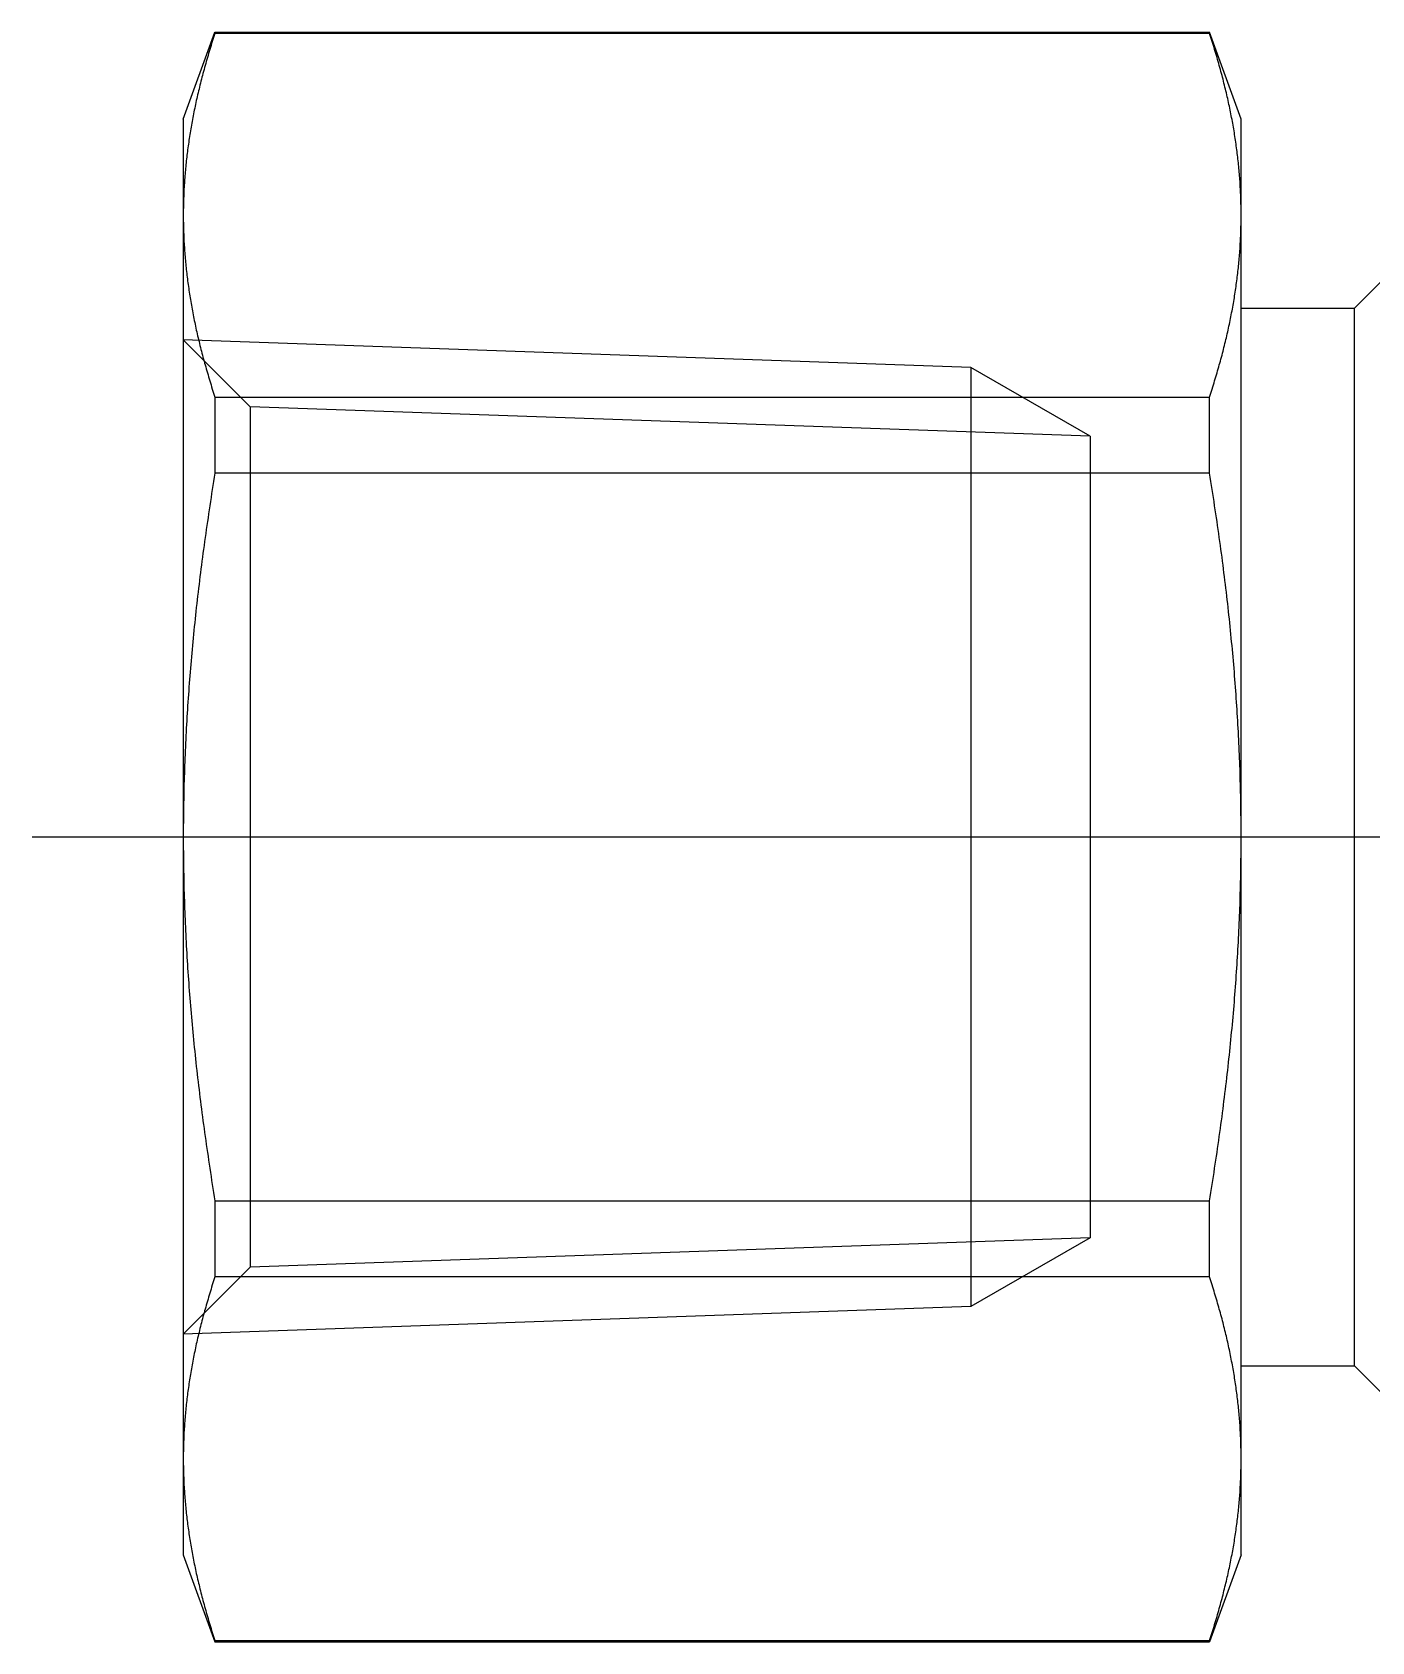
# Model space of a CAD drawing. Extents: x -2 to 68.7, y -32.4 to 13.
# Drawn here: x -2 to 15.73, y -10.65 to 10.65 of the extents above; entities that cross this region are included whole.
import ezdxf

# ---------------------------------------------------------------- set-up
doc = ezdxf.new("R2010")
doc.units = 0
doc.linetypes.add('CENTER', pattern=[50.8, 31.75, -6.35, 6.35, -6.35])
doc.linetypes.add('DASHED', pattern=[19.05, 12.7, -6.35])
doc.layers.get('0').update_dxf_attribs({"linetype": 'CONTINUOUS'})
doc.layers.add('CENTER', color=1, linetype='CENTER')

msp = doc.modelspace()

# ---------------------------------------------------------------- linework, layer by layer
at = {"color": 7, "linetype": 'CONTINUOUS'}
for p, q in [((0, 9.5), (0.419, 10.65)), ((0.419, 10.65), (13.581, 10.65)), ((0.419, 10.65), (0.419, 10.634)), ((13.581, 10.634), (0.419, 10.634)), ((14, 9.5), (13.581, 10.65)), ((13.581, 10.634), (13.581, 10.65)), ((0, 9.5), (0, 8.227)), ((14, 8.227), (14, 9.5)), ((0, 8.227), (0, 0)), ((14, 0), (14, 8.227)), ((15.5, 7), (16.5, 8)), ((14, 7), (15.5, 7)), ((15.5, -7), (15.5, 7)), ((0.419, 5.82), (13.581, 5.82)), ((0.419, 5.82), (0.419, 4.814)), ((13.581, 4.814), (13.581, 5.82)), ((13.581, 4.814), (0.419, 4.814)), ((0, 0), (0, -8.227)), ((14, -8.227), (14, 0)), ((0.419, -4.814), (0.419, -5.82)), ((0.419, -4.814), (13.581, -4.814)), ((13.581, -5.82), (13.581, -4.814)), ((13.581, -5.82), (0.419, -5.82)), ((14, -7), (15.5, -7)), ((15.5, -7), (16.5, -8)), ((0, -8.227), (0, -9.5)), ((14, -9.5), (14, -8.227)), ((0, -9.5), (0.419, -10.65)), ((14, -9.5), (13.581, -10.65)), ((0.419, -10.634), (13.581, -10.634)), ((0.419, -10.634), (0.419, -10.65)), ((13.581, -10.65), (13.581, -10.634)), ((0.419, -10.65), (13.581, -10.65))]:
    msp.add_line(p, q, dxfattribs=at)
at = {"color": 3, "linetype": 'DASHED'}
for p, q in [((10.422, 6.215), (0, 6.579)), ((0, 6.579), (0.887, 5.692)), ((10.422, 6.215), (10.422, -6.215)), ((12, 5.303), (10.422, 6.215)), ((0.887, 5.692), (0.887, -5.692)), ((12, 5.303), (0.887, 5.692)), ((12, 5.303), (12, -5.303)), ((12, -5.303), (0.887, -5.692)), ((12, -5.303), (10.422, -6.215)), ((0, -6.579), (0.887, -5.692)), ((10.422, -6.215), (0, -6.579))]:
    msp.add_line(p, q, dxfattribs=at)
at = {"color": 7}
for points in [[(0.419, 10.634, 0), (0.41, 10.607, 0), (0.401, 10.58, 0), (0.392, 10.553, 0), (0.384, 10.526, 0), (0.375, 10.499, 0), (0.367, 10.473, 0), (0.359, 10.446, 0), (0.35, 10.419, 0), (0.342, 10.393, 0), (0.334, 10.366, 0), (0.327, 10.34, 0), (0.319, 10.314, 0), (0.311, 10.287, 0), (0.304, 10.261, 0), (0.296, 10.235, 0), (0.289, 10.209, 0), (0.281, 10.182, 0), (0.274, 10.156, 0), (0.267, 10.13, 0), (0.26, 10.104, 0), (0.253, 10.079, 0), (0.247, 10.053, 0), (0.24, 10.027, 0), (0.233, 10.001, 0), (0.227, 9.975, 0), (0.22, 9.95, 0), (0.214, 9.924, 0), (0.208, 9.898, 0), (0.202, 9.873, 0), (0.196, 9.847, 0), (0.19, 9.822, 0), (0.184, 9.796, 0), (0.178, 9.771, 0), (0.172, 9.746, 0), (0.167, 9.72, 0), (0.161, 9.695, 0), (0.156, 9.67, 0), (0.151, 9.645, 0), (0.145, 9.619, 0), (0.14, 9.594, 0), (0.135, 9.569, 0), (0.13, 9.544, 0), (0.126, 9.519, 0), (0.121, 9.494, 0), (0.116, 9.469, 0), (0.112, 9.444, 0), (0.107, 9.419, 0), (0.103, 9.394, 0), (0.098, 9.369, 0), (0.094, 9.344, 0), (0.09, 9.319, 0), (0.086, 9.294, 0), (0.082, 9.269, 0), (0.078, 9.244, 0), (0.075, 9.219, 0), (0.071, 9.195, 0), (0.067, 9.17, 0), (0.064, 9.145, 0), (0.061, 9.12, 0), (0.057, 9.095, 0), (0.054, 9.071, 0), (0.051, 9.046, 0), (0.048, 9.021, 0), (0.045, 8.996, 0), (0.042, 8.972, 0), (0.039, 8.947, 0), (0.037, 8.922, 0), (0.034, 8.897, 0), (0.032, 8.873, 0), (0.029, 8.848, 0), (0.027, 8.823, 0), (0.025, 8.798, 0), (0.023, 8.774, 0), (0.021, 8.749, 0), (0.019, 8.724, 0), (0.017, 8.7, 0), (0.015, 8.675, 0), (0.014, 8.65, 0), (0.012, 8.625, 0), (0.011, 8.601, 0), (0.009, 8.576, 0), (0.008, 8.551, 0), (0.007, 8.526, 0), (0.006, 8.501, 0), (0.005, 8.476, 0), (0.004, 8.452, 0), (0.003, 8.427, 0), (0.002, 8.402, 0), (0.002, 8.377, 0), (0.001, 8.352, 0), (0.001, 8.327, 0), (0, 8.302, 0), (0, 8.277, 0), (0, 8.252, 0), (0, 8.227, 0)], [(14, 8.227, 0), (14, 8.252, 0), (14, 8.277, 0), (14, 8.302, 0), (13.999, 8.327, 0), (13.999, 8.352, 0), (13.998, 8.377, 0), (13.998, 8.402, 0), (13.997, 8.427, 0), (13.996, 8.452, 0), (13.995, 8.476, 0), (13.994, 8.501, 0), (13.993, 8.526, 0), (13.992, 8.551, 0), (13.991, 8.576, 0), (13.989, 8.601, 0), (13.988, 8.625, 0), (13.986, 8.65, 0), (13.985, 8.675, 0), (13.983, 8.7, 0), (13.981, 8.724, 0), (13.979, 8.749, 0), (13.977, 8.774, 0), (13.975, 8.798, 0), (13.973, 8.823, 0), (13.971, 8.848, 0), (13.968, 8.873, 0), (13.966, 8.897, 0), (13.963, 8.922, 0), (13.96, 8.947, 0), (13.958, 8.972, 0), (13.955, 8.996, 0), (13.952, 9.021, 0), (13.949, 9.046, 0), (13.946, 9.071, 0), (13.943, 9.095, 0), (13.939, 9.12, 0), (13.936, 9.145, 0), (13.933, 9.17, 0), (13.929, 9.195, 0), (13.925, 9.219, 0), (13.922, 9.244, 0), (13.918, 9.269, 0), (13.914, 9.294, 0), (13.91, 9.319, 0), (13.906, 9.344, 0), (13.902, 9.369, 0), (13.897, 9.394, 0), (13.893, 9.419, 0), (13.888, 9.444, 0), (13.884, 9.469, 0), (13.879, 9.494, 0), (13.874, 9.519, 0), (13.87, 9.544, 0), (13.865, 9.569, 0), (13.86, 9.594, 0), (13.855, 9.619, 0), (13.849, 9.645, 0), (13.844, 9.67, 0), (13.839, 9.695, 0), (13.833, 9.72, 0), (13.828, 9.746, 0), (13.822, 9.771, 0), (13.816, 9.796, 0), (13.81, 9.822, 0), (13.804, 9.847, 0), (13.798, 9.873, 0), (13.792, 9.898, 0), (13.786, 9.924, 0), (13.78, 9.95, 0), (13.773, 9.975, 0), (13.767, 10.001, 0), (13.76, 10.027, 0), (13.754, 10.053, 0), (13.747, 10.079, 0), (13.74, 10.104, 0), (13.733, 10.13, 0), (13.726, 10.156, 0), (13.719, 10.182, 0), (13.711, 10.209, 0), (13.704, 10.235, 0), (13.696, 10.261, 0), (13.689, 10.287, 0), (13.681, 10.314, 0), (13.673, 10.34, 0), (13.665, 10.366, 0), (13.658, 10.393, 0), (13.649, 10.419, 0), (13.641, 10.446, 0), (13.633, 10.473, 0), (13.625, 10.499, 0), (13.616, 10.526, 0), (13.608, 10.553, 0), (13.599, 10.58, 0), (13.59, 10.607, 0), (13.581, 10.634, 0)], [(0, 8.227, 0), (0, 8.202, 0), (0, 8.177, 0), (0, 8.152, 0), (0.001, 8.127, 0), (0.001, 8.102, 0), (0.002, 8.077, 0), (0.002, 8.053, 0), (0.003, 8.028, 0), (0.004, 8.003, 0), (0.005, 7.978, 0), (0.006, 7.953, 0), (0.007, 7.928, 0), (0.008, 7.904, 0), (0.009, 7.879, 0), (0.011, 7.854, 0), (0.012, 7.829, 0), (0.014, 7.804, 0), (0.015, 7.78, 0), (0.017, 7.755, 0), (0.019, 7.73, 0), (0.021, 7.705, 0), (0.023, 7.681, 0), (0.025, 7.656, 0), (0.027, 7.631, 0), (0.029, 7.607, 0), (0.032, 7.582, 0), (0.034, 7.557, 0), (0.037, 7.532, 0), (0.039, 7.508, 0), (0.042, 7.483, 0), (0.045, 7.458, 0), (0.048, 7.433, 0), (0.051, 7.409, 0), (0.054, 7.384, 0), (0.057, 7.359, 0), (0.061, 7.334, 0), (0.064, 7.31, 0), (0.067, 7.285, 0), (0.071, 7.26, 0), (0.075, 7.235, 0), (0.078, 7.21, 0), (0.082, 7.185, 0), (0.086, 7.16, 0), (0.09, 7.136, 0), (0.094, 7.111, 0), (0.098, 7.086, 0), (0.103, 7.061, 0), (0.107, 7.036, 0), (0.112, 7.011, 0), (0.116, 6.986, 0), (0.121, 6.961, 0), (0.126, 6.936, 0), (0.13, 6.911, 0), (0.135, 6.885, 0), (0.14, 6.86, 0), (0.145, 6.835, 0), (0.151, 6.81, 0), (0.156, 6.785, 0), (0.161, 6.759, 0), (0.167, 6.734, 0), (0.172, 6.709, 0), (0.178, 6.683, 0), (0.184, 6.658, 0), (0.19, 6.633, 0), (0.196, 6.607, 0), (0.202, 6.582, 0), (0.208, 6.556, 0), (0.214, 6.53, 0), (0.22, 6.505, 0), (0.227, 6.479, 0), (0.233, 6.453, 0), (0.24, 6.428, 0), (0.247, 6.402, 0), (0.253, 6.376, 0), (0.26, 6.35, 0), (0.267, 6.324, 0), (0.274, 6.298, 0), (0.281, 6.272, 0), (0.289, 6.246, 0), (0.296, 6.22, 0), (0.304, 6.194, 0), (0.311, 6.167, 0), (0.319, 6.141, 0), (0.327, 6.115, 0), (0.334, 6.088, 0), (0.342, 6.062, 0), (0.35, 6.035, 0), (0.359, 6.008, 0), (0.367, 5.982, 0), (0.375, 5.955, 0), (0.384, 5.928, 0), (0.392, 5.901, 0), (0.401, 5.874, 0), (0.41, 5.847, 0), (0.419, 5.82, 0)], [(13.581, 5.82, 0), (13.59, 5.847, 0), (13.599, 5.874, 0), (13.608, 5.901, 0), (13.616, 5.928, 0), (13.625, 5.955, 0), (13.633, 5.982, 0), (13.641, 6.008, 0), (13.649, 6.035, 0), (13.658, 6.062, 0), (13.665, 6.088, 0), (13.673, 6.115, 0), (13.681, 6.141, 0), (13.689, 6.167, 0), (13.696, 6.194, 0), (13.704, 6.22, 0), (13.711, 6.246, 0), (13.719, 6.272, 0), (13.726, 6.298, 0), (13.733, 6.324, 0), (13.74, 6.35, 0), (13.747, 6.376, 0), (13.754, 6.402, 0), (13.76, 6.428, 0), (13.767, 6.453, 0), (13.773, 6.479, 0), (13.78, 6.505, 0), (13.786, 6.53, 0), (13.792, 6.556, 0), (13.798, 6.582, 0), (13.804, 6.607, 0), (13.81, 6.633, 0), (13.816, 6.658, 0), (13.822, 6.683, 0), (13.828, 6.709, 0), (13.833, 6.734, 0), (13.839, 6.759, 0), (13.844, 6.785, 0), (13.849, 6.81, 0), (13.855, 6.835, 0), (13.86, 6.86, 0), (13.865, 6.885, 0), (13.87, 6.911, 0), (13.874, 6.936, 0), (13.879, 6.961, 0), (13.884, 6.986, 0), (13.888, 7.011, 0), (13.893, 7.036, 0), (13.897, 7.061, 0), (13.902, 7.086, 0), (13.906, 7.111, 0), (13.91, 7.136, 0), (13.914, 7.16, 0), (13.918, 7.185, 0), (13.922, 7.21, 0), (13.925, 7.235, 0), (13.929, 7.26, 0), (13.933, 7.285, 0), (13.936, 7.31, 0), (13.939, 7.334, 0), (13.943, 7.359, 0), (13.946, 7.384, 0), (13.949, 7.409, 0), (13.952, 7.433, 0), (13.955, 7.458, 0), (13.958, 7.483, 0), (13.96, 7.508, 0), (13.963, 7.532, 0), (13.966, 7.557, 0), (13.968, 7.582, 0), (13.971, 7.607, 0), (13.973, 7.631, 0), (13.975, 7.656, 0), (13.977, 7.681, 0), (13.979, 7.705, 0), (13.981, 7.73, 0), (13.983, 7.755, 0), (13.985, 7.78, 0), (13.986, 7.804, 0), (13.988, 7.829, 0), (13.989, 7.854, 0), (13.991, 7.879, 0), (13.992, 7.904, 0), (13.993, 7.928, 0), (13.994, 7.953, 0), (13.995, 7.978, 0), (13.996, 8.003, 0), (13.997, 8.028, 0), (13.998, 8.053, 0), (13.998, 8.077, 0), (13.999, 8.102, 0), (13.999, 8.127, 0), (14, 8.152, 0), (14, 8.177, 0), (14, 8.202, 0), (14, 8.227, 0)], [(0.419, 4.814, 0), (0.41, 4.76, 0), (0.401, 4.706, 0), (0.392, 4.652, 0), (0.384, 4.598, 0), (0.375, 4.544, 0), (0.367, 4.491, 0), (0.359, 4.438, 0), (0.35, 4.384, 0), (0.342, 4.331, 0), (0.334, 4.278, 0), (0.327, 4.225, 0), (0.319, 4.173, 0), (0.311, 4.12, 0), (0.304, 4.067, 0), (0.296, 4.015, 0), (0.289, 3.963, 0), (0.281, 3.91, 0), (0.274, 3.858, 0), (0.267, 3.806, 0), (0.26, 3.754, 0), (0.253, 3.703, 0), (0.247, 3.651, 0), (0.24, 3.599, 0), (0.233, 3.548, 0), (0.227, 3.496, 0), (0.22, 3.445, 0), (0.214, 3.394, 0), (0.208, 3.342, 0), (0.202, 3.291, 0), (0.196, 3.24, 0), (0.19, 3.189, 0), (0.184, 3.138, 0), (0.178, 3.088, 0), (0.172, 3.037, 0), (0.167, 2.986, 0), (0.161, 2.936, 0), (0.156, 2.885, 0), (0.151, 2.835, 0), (0.145, 2.784, 0), (0.14, 2.734, 0), (0.135, 2.684, 0), (0.13, 2.633, 0), (0.126, 2.583, 0), (0.121, 2.533, 0), (0.116, 2.483, 0), (0.112, 2.433, 0), (0.107, 2.383, 0), (0.103, 2.333, 0), (0.098, 2.283, 0), (0.094, 2.233, 0), (0.09, 2.183, 0), (0.086, 2.134, 0), (0.082, 2.084, 0), (0.078, 2.034, 0), (0.075, 1.984, 0), (0.071, 1.935, 0), (0.067, 1.885, 0), (0.064, 1.835, 0), (0.061, 1.786, 0), (0.057, 1.736, 0), (0.054, 1.687, 0), (0.051, 1.637, 0), (0.048, 1.588, 0), (0.045, 1.538, 0), (0.042, 1.489, 0), (0.039, 1.439, 0), (0.037, 1.39, 0), (0.034, 1.34, 0), (0.032, 1.291, 0), (0.029, 1.241, 0), (0.027, 1.192, 0), (0.025, 1.142, 0), (0.023, 1.093, 0), (0.021, 1.044, 0), (0.019, 0.994, 0), (0.017, 0.945, 0), (0.015, 0.895, 0), (0.014, 0.846, 0), (0.012, 0.796, 0), (0.011, 0.747, 0), (0.009, 0.697, 0), (0.008, 0.647, 0), (0.007, 0.598, 0), (0.006, 0.548, 0), (0.005, 0.499, 0), (0.004, 0.449, 0), (0.003, 0.399, 0), (0.002, 0.349, 0), (0.002, 0.3, 0), (0.001, 0.25, 0), (0.001, 0.2, 0), (0, 0.15, 0), (0, 0.1, 0), (0, 0.05, 0), (0, 0, 0)], [(14, 0, 0), (14, 0.05, 0), (14, 0.1, 0), (14, 0.15, 0), (13.999, 0.2, 0), (13.999, 0.25, 0), (13.998, 0.3, 0), (13.998, 0.349, 0), (13.997, 0.399, 0), (13.996, 0.449, 0), (13.995, 0.499, 0), (13.994, 0.548, 0), (13.993, 0.598, 0), (13.992, 0.647, 0), (13.991, 0.697, 0), (13.989, 0.747, 0), (13.988, 0.796, 0), (13.986, 0.846, 0), (13.985, 0.895, 0), (13.983, 0.945, 0), (13.981, 0.994, 0), (13.979, 1.044, 0), (13.977, 1.093, 0), (13.975, 1.142, 0), (13.973, 1.192, 0), (13.971, 1.241, 0), (13.968, 1.291, 0), (13.966, 1.34, 0), (13.963, 1.39, 0), (13.96, 1.439, 0), (13.958, 1.489, 0), (13.955, 1.538, 0), (13.952, 1.588, 0), (13.949, 1.637, 0), (13.946, 1.687, 0), (13.943, 1.736, 0), (13.939, 1.786, 0), (13.936, 1.835, 0), (13.933, 1.885, 0), (13.929, 1.935, 0), (13.925, 1.984, 0), (13.922, 2.034, 0), (13.918, 2.084, 0), (13.914, 2.134, 0), (13.91, 2.183, 0), (13.906, 2.233, 0), (13.902, 2.283, 0), (13.897, 2.333, 0), (13.893, 2.383, 0), (13.888, 2.433, 0), (13.884, 2.483, 0), (13.879, 2.533, 0), (13.874, 2.583, 0), (13.87, 2.633, 0), (13.865, 2.684, 0), (13.86, 2.734, 0), (13.855, 2.784, 0), (13.849, 2.835, 0), (13.844, 2.885, 0), (13.839, 2.936, 0), (13.833, 2.986, 0), (13.828, 3.037, 0), (13.822, 3.088, 0), (13.816, 3.138, 0), (13.81, 3.189, 0), (13.804, 3.24, 0), (13.798, 3.291, 0), (13.792, 3.342, 0), (13.786, 3.394, 0), (13.78, 3.445, 0), (13.773, 3.496, 0), (13.767, 3.548, 0), (13.76, 3.599, 0), (13.754, 3.651, 0), (13.747, 3.703, 0), (13.74, 3.754, 0), (13.733, 3.806, 0), (13.726, 3.858, 0), (13.719, 3.91, 0), (13.711, 3.963, 0), (13.704, 4.015, 0), (13.696, 4.067, 0), (13.689, 4.12, 0), (13.681, 4.173, 0), (13.673, 4.225, 0), (13.665, 4.278, 0), (13.658, 4.331, 0), (13.649, 4.384, 0), (13.641, 4.438, 0), (13.633, 4.491, 0), (13.625, 4.544, 0), (13.616, 4.598, 0), (13.608, 4.652, 0), (13.599, 4.706, 0), (13.59, 4.76, 0), (13.581, 4.814, 0)], [(0, 0, 0), (0, -0.05, 0), (0, -0.1, 0), (0, -0.15, 0), (0.001, -0.2, 0), (0.001, -0.25, 0), (0.002, -0.3, 0), (0.002, -0.349, 0), (0.003, -0.399, 0), (0.004, -0.449, 0), (0.005, -0.499, 0), (0.006, -0.548, 0), (0.007, -0.598, 0), (0.008, -0.647, 0), (0.009, -0.697, 0), (0.011, -0.747, 0), (0.012, -0.796, 0), (0.014, -0.846, 0), (0.015, -0.895, 0), (0.017, -0.945, 0), (0.019, -0.994, 0), (0.021, -1.044, 0), (0.023, -1.093, 0), (0.025, -1.142, 0), (0.027, -1.192, 0), (0.029, -1.241, 0), (0.032, -1.291, 0), (0.034, -1.34, 0), (0.037, -1.39, 0), (0.039, -1.439, 0), (0.042, -1.489, 0), (0.045, -1.538, 0), (0.048, -1.588, 0), (0.051, -1.637, 0), (0.054, -1.687, 0), (0.057, -1.736, 0), (0.061, -1.786, 0), (0.064, -1.835, 0), (0.067, -1.885, 0), (0.071, -1.935, 0), (0.075, -1.984, 0), (0.078, -2.034, 0), (0.082, -2.084, 0), (0.086, -2.134, 0), (0.09, -2.183, 0), (0.094, -2.233, 0), (0.098, -2.283, 0), (0.103, -2.333, 0), (0.107, -2.383, 0), (0.112, -2.433, 0), (0.116, -2.483, 0), (0.121, -2.533, 0), (0.126, -2.583, 0), (0.13, -2.633, 0), (0.135, -2.684, 0), (0.14, -2.734, 0), (0.145, -2.784, 0), (0.151, -2.835, 0), (0.156, -2.885, 0), (0.161, -2.936, 0), (0.167, -2.986, 0), (0.172, -3.037, 0), (0.178, -3.088, 0), (0.184, -3.138, 0), (0.19, -3.189, 0), (0.196, -3.24, 0), (0.202, -3.291, 0), (0.208, -3.342, 0), (0.214, -3.394, 0), (0.22, -3.445, 0), (0.227, -3.496, 0), (0.233, -3.548, 0), (0.24, -3.599, 0), (0.247, -3.651, 0), (0.253, -3.703, 0), (0.26, -3.754, 0), (0.267, -3.806, 0), (0.274, -3.858, 0), (0.281, -3.91, 0), (0.289, -3.963, 0), (0.296, -4.015, 0), (0.304, -4.067, 0), (0.311, -4.12, 0), (0.319, -4.173, 0), (0.327, -4.225, 0), (0.334, -4.278, 0), (0.342, -4.331, 0), (0.35, -4.384, 0), (0.359, -4.438, 0), (0.367, -4.491, 0), (0.375, -4.544, 0), (0.384, -4.598, 0), (0.392, -4.652, 0), (0.401, -4.706, 0), (0.41, -4.76, 0), (0.419, -4.814, 0)], [(13.581, -4.814, 0), (13.59, -4.76, 0), (13.599, -4.706, 0), (13.608, -4.652, 0), (13.616, -4.598, 0), (13.625, -4.544, 0), (13.633, -4.491, 0), (13.641, -4.438, 0), (13.649, -4.384, 0), (13.658, -4.331, 0), (13.665, -4.278, 0), (13.673, -4.225, 0), (13.681, -4.173, 0), (13.689, -4.12, 0), (13.696, -4.067, 0), (13.704, -4.015, 0), (13.711, -3.963, 0), (13.719, -3.91, 0), (13.726, -3.858, 0), (13.733, -3.806, 0), (13.74, -3.754, 0), (13.747, -3.703, 0), (13.754, -3.651, 0), (13.76, -3.599, 0), (13.767, -3.548, 0), (13.773, -3.496, 0), (13.78, -3.445, 0), (13.786, -3.394, 0), (13.792, -3.342, 0), (13.798, -3.291, 0), (13.804, -3.24, 0), (13.81, -3.189, 0), (13.816, -3.138, 0), (13.822, -3.088, 0), (13.828, -3.037, 0), (13.833, -2.986, 0), (13.839, -2.936, 0), (13.844, -2.885, 0), (13.849, -2.835, 0), (13.855, -2.784, 0), (13.86, -2.734, 0), (13.865, -2.684, 0), (13.87, -2.633, 0), (13.874, -2.583, 0), (13.879, -2.533, 0), (13.884, -2.483, 0), (13.888, -2.433, 0), (13.893, -2.383, 0), (13.897, -2.333, 0), (13.902, -2.283, 0), (13.906, -2.233, 0), (13.91, -2.183, 0), (13.914, -2.134, 0), (13.918, -2.084, 0), (13.922, -2.034, 0), (13.925, -1.984, 0), (13.929, -1.935, 0), (13.933, -1.885, 0), (13.936, -1.835, 0), (13.939, -1.786, 0), (13.943, -1.736, 0), (13.946, -1.687, 0), (13.949, -1.637, 0), (13.952, -1.588, 0), (13.955, -1.538, 0), (13.958, -1.489, 0), (13.96, -1.439, 0), (13.963, -1.39, 0), (13.966, -1.34, 0), (13.968, -1.291, 0), (13.971, -1.241, 0), (13.973, -1.192, 0), (13.975, -1.142, 0), (13.977, -1.093, 0), (13.979, -1.044, 0), (13.981, -0.994, 0), (13.983, -0.945, 0), (13.985, -0.895, 0), (13.986, -0.846, 0), (13.988, -0.796, 0), (13.989, -0.747, 0), (13.991, -0.697, 0), (13.992, -0.647, 0), (13.993, -0.598, 0), (13.994, -0.548, 0), (13.995, -0.499, 0), (13.996, -0.449, 0), (13.997, -0.399, 0), (13.998, -0.349, 0), (13.998, -0.3, 0), (13.999, -0.25, 0), (13.999, -0.2, 0), (14, -0.15, 0), (14, -0.1, 0), (14, -0.05, 0), (14, 0, 0)], [(0.419, -5.82, 0), (0.41, -5.847, 0), (0.401, -5.874, 0), (0.392, -5.901, 0), (0.384, -5.928, 0), (0.375, -5.955, 0), (0.367, -5.982, 0), (0.359, -6.008, 0), (0.35, -6.035, 0), (0.342, -6.062, 0), (0.334, -6.088, 0), (0.327, -6.115, 0), (0.319, -6.141, 0), (0.311, -6.167, 0), (0.304, -6.194, 0), (0.296, -6.22, 0), (0.289, -6.246, 0), (0.281, -6.272, 0), (0.274, -6.298, 0), (0.267, -6.324, 0), (0.26, -6.35, 0), (0.253, -6.376, 0), (0.247, -6.402, 0), (0.24, -6.428, 0), (0.233, -6.453, 0), (0.227, -6.479, 0), (0.22, -6.505, 0), (0.214, -6.53, 0), (0.208, -6.556, 0), (0.202, -6.582, 0), (0.196, -6.607, 0), (0.19, -6.633, 0), (0.184, -6.658, 0), (0.178, -6.683, 0), (0.172, -6.709, 0), (0.167, -6.734, 0), (0.161, -6.759, 0), (0.156, -6.785, 0), (0.151, -6.81, 0), (0.145, -6.835, 0), (0.14, -6.86, 0), (0.135, -6.885, 0), (0.13, -6.911, 0), (0.126, -6.936, 0), (0.121, -6.961, 0), (0.116, -6.986, 0), (0.112, -7.011, 0), (0.107, -7.036, 0), (0.103, -7.061, 0), (0.098, -7.086, 0), (0.094, -7.111, 0), (0.09, -7.136, 0), (0.086, -7.16, 0), (0.082, -7.185, 0), (0.078, -7.21, 0), (0.075, -7.235, 0), (0.071, -7.26, 0), (0.067, -7.285, 0), (0.064, -7.31, 0), (0.061, -7.334, 0), (0.057, -7.359, 0), (0.054, -7.384, 0), (0.051, -7.409, 0), (0.048, -7.433, 0), (0.045, -7.458, 0), (0.042, -7.483, 0), (0.039, -7.508, 0), (0.037, -7.532, 0), (0.034, -7.557, 0), (0.032, -7.582, 0), (0.029, -7.607, 0), (0.027, -7.631, 0), (0.025, -7.656, 0), (0.023, -7.681, 0), (0.021, -7.705, 0), (0.019, -7.73, 0), (0.017, -7.755, 0), (0.015, -7.78, 0), (0.014, -7.804, 0), (0.012, -7.829, 0), (0.011, -7.854, 0), (0.009, -7.879, 0), (0.008, -7.904, 0), (0.007, -7.928, 0), (0.006, -7.953, 0), (0.005, -7.978, 0), (0.004, -8.003, 0), (0.003, -8.028, 0), (0.002, -8.053, 0), (0.002, -8.077, 0), (0.001, -8.102, 0), (0.001, -8.127, 0), (0, -8.152, 0), (0, -8.177, 0), (0, -8.202, 0), (0, -8.227, 0)], [(14, -8.227, 0), (14, -8.202, 0), (14, -8.177, 0), (14, -8.152, 0), (13.999, -8.127, 0), (13.999, -8.102, 0), (13.998, -8.077, 0), (13.998, -8.053, 0), (13.997, -8.028, 0), (13.996, -8.003, 0), (13.995, -7.978, 0), (13.994, -7.953, 0), (13.993, -7.928, 0), (13.992, -7.904, 0), (13.991, -7.879, 0), (13.989, -7.854, 0), (13.988, -7.829, 0), (13.986, -7.804, 0), (13.985, -7.78, 0), (13.983, -7.755, 0), (13.981, -7.73, 0), (13.979, -7.705, 0), (13.977, -7.681, 0), (13.975, -7.656, 0), (13.973, -7.631, 0), (13.971, -7.607, 0), (13.968, -7.582, 0), (13.966, -7.557, 0), (13.963, -7.532, 0), (13.96, -7.508, 0), (13.958, -7.483, 0), (13.955, -7.458, 0), (13.952, -7.433, 0), (13.949, -7.409, 0), (13.946, -7.384, 0), (13.943, -7.359, 0), (13.939, -7.334, 0), (13.936, -7.31, 0), (13.933, -7.285, 0), (13.929, -7.26, 0), (13.925, -7.235, 0), (13.922, -7.21, 0), (13.918, -7.185, 0), (13.914, -7.16, 0), (13.91, -7.136, 0), (13.906, -7.111, 0), (13.902, -7.086, 0), (13.897, -7.061, 0), (13.893, -7.036, 0), (13.888, -7.011, 0), (13.884, -6.986, 0), (13.879, -6.961, 0), (13.874, -6.936, 0), (13.87, -6.911, 0), (13.865, -6.885, 0), (13.86, -6.86, 0), (13.855, -6.835, 0), (13.849, -6.81, 0), (13.844, -6.785, 0), (13.839, -6.759, 0), (13.833, -6.734, 0), (13.828, -6.709, 0), (13.822, -6.683, 0), (13.816, -6.658, 0), (13.81, -6.633, 0), (13.804, -6.607, 0), (13.798, -6.582, 0), (13.792, -6.556, 0), (13.786, -6.53, 0), (13.78, -6.505, 0), (13.773, -6.479, 0), (13.767, -6.453, 0), (13.76, -6.428, 0), (13.754, -6.402, 0), (13.747, -6.376, 0), (13.74, -6.35, 0), (13.733, -6.324, 0), (13.726, -6.298, 0), (13.719, -6.272, 0), (13.711, -6.246, 0), (13.704, -6.22, 0), (13.696, -6.194, 0), (13.689, -6.167, 0), (13.681, -6.141, 0), (13.673, -6.115, 0), (13.665, -6.088, 0), (13.658, -6.062, 0), (13.649, -6.035, 0), (13.641, -6.008, 0), (13.633, -5.982, 0), (13.625, -5.955, 0), (13.616, -5.928, 0), (13.608, -5.901, 0), (13.599, -5.874, 0), (13.59, -5.847, 0), (13.581, -5.82, 0)], [(0, -8.227, 0), (0, -8.252, 0), (0, -8.277, 0), (0, -8.302, 0), (0.001, -8.327, 0), (0.001, -8.352, 0), (0.002, -8.377, 0), (0.002, -8.402, 0), (0.003, -8.427, 0), (0.004, -8.452, 0), (0.005, -8.476, 0), (0.006, -8.501, 0), (0.007, -8.526, 0), (0.008, -8.551, 0), (0.009, -8.576, 0), (0.011, -8.601, 0), (0.012, -8.625, 0), (0.014, -8.65, 0), (0.015, -8.675, 0), (0.017, -8.7, 0), (0.019, -8.724, 0), (0.021, -8.749, 0), (0.023, -8.774, 0), (0.025, -8.798, 0), (0.027, -8.823, 0), (0.029, -8.848, 0), (0.032, -8.873, 0), (0.034, -8.897, 0), (0.037, -8.922, 0), (0.039, -8.947, 0), (0.042, -8.972, 0), (0.045, -8.996, 0), (0.048, -9.021, 0), (0.051, -9.046, 0), (0.054, -9.071, 0), (0.057, -9.095, 0), (0.061, -9.12, 0), (0.064, -9.145, 0), (0.067, -9.17, 0), (0.071, -9.195, 0), (0.075, -9.219, 0), (0.078, -9.244, 0), (0.082, -9.269, 0), (0.086, -9.294, 0), (0.09, -9.319, 0), (0.094, -9.344, 0), (0.098, -9.369, 0), (0.103, -9.394, 0), (0.107, -9.419, 0), (0.112, -9.444, 0), (0.116, -9.469, 0), (0.121, -9.494, 0), (0.126, -9.519, 0), (0.13, -9.544, 0), (0.135, -9.569, 0), (0.14, -9.594, 0), (0.145, -9.619, 0), (0.151, -9.645, 0), (0.156, -9.67, 0), (0.161, -9.695, 0), (0.167, -9.72, 0), (0.172, -9.746, 0), (0.178, -9.771, 0), (0.184, -9.796, 0), (0.19, -9.822, 0), (0.196, -9.847, 0), (0.202, -9.873, 0), (0.208, -9.898, 0), (0.214, -9.924, 0), (0.22, -9.95, 0), (0.227, -9.975, 0), (0.233, -10.001, 0), (0.24, -10.027, 0), (0.247, -10.053, 0), (0.253, -10.079, 0), (0.26, -10.104, 0), (0.267, -10.13, 0), (0.274, -10.156, 0), (0.281, -10.182, 0), (0.289, -10.209, 0), (0.296, -10.235, 0), (0.304, -10.261, 0), (0.311, -10.287, 0), (0.319, -10.314, 0), (0.327, -10.34, 0), (0.334, -10.366, 0), (0.342, -10.393, 0), (0.35, -10.419, 0), (0.359, -10.446, 0), (0.367, -10.473, 0), (0.375, -10.499, 0), (0.384, -10.526, 0), (0.392, -10.553, 0), (0.401, -10.58, 0), (0.41, -10.607, 0), (0.419, -10.634, 0)], [(13.581, -10.634, 0), (13.59, -10.607, 0), (13.599, -10.58, 0), (13.608, -10.553, 0), (13.616, -10.526, 0), (13.625, -10.499, 0), (13.633, -10.473, 0), (13.641, -10.446, 0), (13.649, -10.419, 0), (13.658, -10.393, 0), (13.665, -10.366, 0), (13.673, -10.34, 0), (13.681, -10.314, 0), (13.689, -10.287, 0), (13.696, -10.261, 0), (13.704, -10.235, 0), (13.711, -10.209, 0), (13.719, -10.182, 0), (13.726, -10.156, 0), (13.733, -10.13, 0), (13.74, -10.104, 0), (13.747, -10.079, 0), (13.754, -10.053, 0), (13.76, -10.027, 0), (13.767, -10.001, 0), (13.773, -9.975, 0), (13.78, -9.95, 0), (13.786, -9.924, 0), (13.792, -9.898, 0), (13.798, -9.873, 0), (13.804, -9.847, 0), (13.81, -9.822, 0), (13.816, -9.796, 0), (13.822, -9.771, 0), (13.828, -9.746, 0), (13.833, -9.72, 0), (13.839, -9.695, 0), (13.844, -9.67, 0), (13.849, -9.645, 0), (13.855, -9.619, 0), (13.86, -9.594, 0), (13.865, -9.569, 0), (13.87, -9.544, 0), (13.874, -9.519, 0), (13.879, -9.494, 0), (13.884, -9.469, 0), (13.888, -9.444, 0), (13.893, -9.419, 0), (13.897, -9.394, 0), (13.902, -9.369, 0), (13.906, -9.344, 0), (13.91, -9.319, 0), (13.914, -9.294, 0), (13.918, -9.269, 0), (13.922, -9.244, 0), (13.925, -9.219, 0), (13.929, -9.195, 0), (13.933, -9.17, 0), (13.936, -9.145, 0), (13.939, -9.12, 0), (13.943, -9.095, 0), (13.946, -9.071, 0), (13.949, -9.046, 0), (13.952, -9.021, 0), (13.955, -8.996, 0), (13.958, -8.972, 0), (13.96, -8.947, 0), (13.963, -8.922, 0), (13.966, -8.897, 0), (13.968, -8.873, 0), (13.971, -8.848, 0), (13.973, -8.823, 0), (13.975, -8.798, 0), (13.977, -8.774, 0), (13.979, -8.749, 0), (13.981, -8.724, 0), (13.983, -8.7, 0), (13.985, -8.675, 0), (13.986, -8.65, 0), (13.988, -8.625, 0), (13.989, -8.601, 0), (13.991, -8.576, 0), (13.992, -8.551, 0), (13.993, -8.526, 0), (13.994, -8.501, 0), (13.995, -8.476, 0), (13.996, -8.452, 0), (13.997, -8.427, 0), (13.998, -8.402, 0), (13.998, -8.377, 0), (13.999, -8.352, 0), (13.999, -8.327, 0), (14, -8.302, 0), (14, -8.277, 0), (14, -8.252, 0), (14, -8.227, 0)]]:
    msp.add_polyline3d(points, dxfattribs=at)
at = {"layer": 'CENTER', "color": 1, "linetype": 'CENTER'}
msp.add_line((-2, 0), (36.9, 0), dxfattribs=at)

doc.saveas('drawing.dxf')
